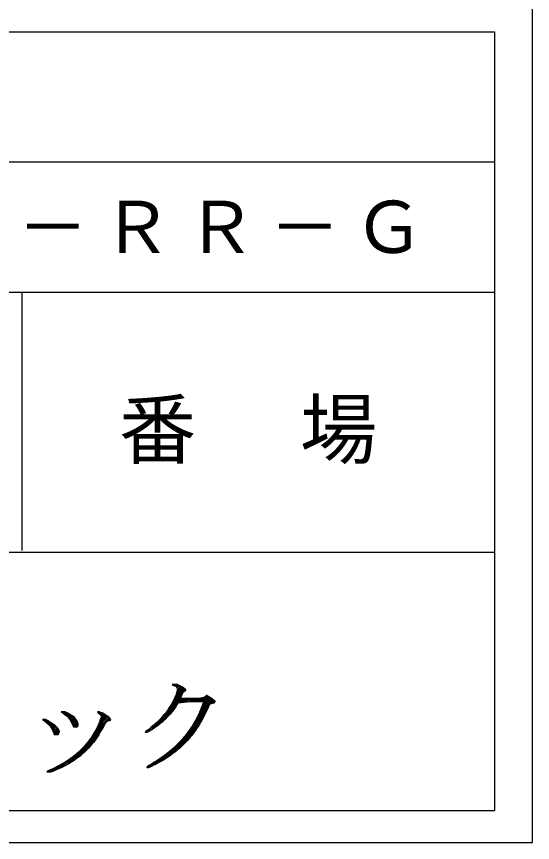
# Model space of a CAD drawing. Units: millimetres, scale not verified. Extents: x -2095 to 2541, y -2464 to 1486.
# Drawn here: x 1788 to 2105, y -1454 to -946 of the extents above; entities that cross this region are included whole.
import ezdxf

# ---------------------------------------------------------------- set-up
doc = ezdxf.new("R2010")
doc.units = ezdxf.units.MM
doc.header["$LTSCALE"] = 15
doc.layers.add('2-0_外寸', color=7, linetype='Continuous')
doc.styles.add('ＭＳ ゴシック', font='')
doc.styles.get('ＭＳ ゴシック').set_extended_font_data('MS Gothic')

msp = doc.modelspace()

# ---------------------------------------------------------------- linework, layer by layer
at = {"layer": '2-0_外寸', "color": 4}
msp.add_line((1140.55, -1035.47), (2081.8, -1035.47), dxfattribs=at)
at = {"layer": '2-0_外寸', "color": 5}
for p, q in [((1064.03, -1115.47), (2081.8, -1115.47)), ((1791.23, -1115.47), (1791.23, -1274.42)), ((1064.03, -1275.47), (2081.8, -1275.47)), ((1064.03, -1434.42), (2081.8, -1434.42))]:
    msp.add_line(p, q, dxfattribs=at)
at = {"layer": '2-0_外寸'}
for p, q in [((1883.68, -1356.75), (1884.69, -1357.43)), ((1886.88, -1356.75), (1883.68, -1356.75)), ((1884.03, -1367.52), (1891.72, -1359.83)), ((1884.05, -1357), (1884.3, -1356.75)), ((1884.62, -1357.38), (1885.25, -1356.75)), ((1884.69, -1357.43), (1886.04, -1358.1)), ((1884.98, -1365.61), (1891.27, -1359.32)), ((1885.25, -1357.71), (1886.21, -1356.75)), ((1885.6, -1364.04), (1890.74, -1358.9)), ((1885.89, -1358.03), (1887.07, -1356.85)), ((1886.04, -1358.1), (1886.54, -1358.78)), ((1886.22, -1362.47), (1890.18, -1358.5)), ((1886.35, -1358.52), (1887.7, -1357.17)), ((1886.71, -1360.8), (1886.38, -1362.15)), ((1886.54, -1358.78), (1886.71, -1359.45)), ((1886.64, -1359.18), (1888.34, -1357.48)), ((1886.64, -1361.09), (1889.61, -1358.12)), ((1886.71, -1360.06), (1888.98, -1357.8)), ((1886.71, -1359.45), (1886.71, -1360.8)), ((1886.88, -1356.75), (1889.58, -1358.1)), ((1889.58, -1358.1), (1890.59, -1358.78)), ((1891.94, -1360.8), (1890.43, -1361.48)), ((1890.59, -1358.78), (1891.44, -1359.45)), ((1891.44, -1359.45), (1891.94, -1360.13)), ((1891.51, -1361), (1891.94, -1360.56)), ((1891.94, -1360.13), (1891.94, -1360.8)), ((1870.11, -1385.26), (1889.84, -1365.53)), ((1876.82, -1377.59), (1888.89, -1365.53)), ((1881.04, -1372.42), (1889.21, -1364.25)), ((1882.74, -1369.77), (1889.83, -1362.68)), ((1885.36, -1364.85), (1883.68, -1368.23)), ((1885.53, -1364.18), (1885.36, -1364.85)), ((1885.87, -1363.5), (1885.53, -1364.18)), ((1886.04, -1362.83), (1885.87, -1363.5)), ((1886.38, -1362.15), (1886.04, -1362.83)), ((1888.18, -1368.14), (1890.79, -1365.53)), ((1889.24, -1364.18), (1888.57, -1365.53)), ((1899.88, -1365.53), (1888.57, -1365.53)), ((1889.23, -1368.05), (1891.75, -1365.53)), ((1889.41, -1363.5), (1889.24, -1364.18)), ((1890.43, -1361.48), (1889.41, -1363.5)), ((1890.28, -1367.95), (1892.7, -1365.53)), ((1891.33, -1367.86), (1893.66, -1365.53)), ((1892.38, -1367.76), (1894.61, -1365.53)), ((1893.43, -1367.66), (1895.57, -1365.53)), ((1894.48, -1367.57), (1896.52, -1365.53)), ((1895.45, -1367.55), (1897.48, -1365.53)), ((1896.41, -1367.55), (1898.43, -1365.53)), ((1897.36, -1367.55), (1899.39, -1365.53)), ((1898.32, -1367.55), (1900.46, -1365.41)), ((1899.27, -1367.55), (1901.65, -1365.17)), ((1899.65, -1375.76), (1909.18, -1366.23)), ((1903.25, -1364.85), (1899.88, -1365.53)), ((1900.23, -1367.55), (1902.84, -1364.94)), ((1900.46, -1374), (1908.66, -1365.8)), ((1901.18, -1367.55), (1905.23, -1363.5)), ((1901.22, -1372.28), (1908.11, -1365.39)), ((1901.77, -1370.78), (1907.54, -1365.01)), ((1902.13, -1367.55), (1905.82, -1363.87)), ((1902.31, -1369.29), (1906.97, -1364.63)), ((1902.86, -1367.79), (1906.39, -1364.25)), ((1904.09, -1364.18), (1903.25, -1364.85)), ((1904.77, -1363.5), (1904.09, -1364.18)), ((1905.28, -1363.5), (1904.77, -1363.5)), ((1905.28, -1363.5), (1908.31, -1365.53)), ((1908.31, -1365.53), (1909.16, -1366.2)), ((1909.16, -1366.2), (1909.83, -1366.88)), ((1872.7, -1383.63), (1885.94, -1370.38)), ((1882.49, -1370.25), (1881.48, -1371.6)), ((1883.17, -1368.9), (1882.49, -1370.25)), ((1883.68, -1368.23), (1883.17, -1368.9)), ((1886.04, -1370.25), (1885.03, -1371.6)), ((1886.71, -1368.9), (1886.04, -1370.25)), ((1887.22, -1368.23), (1886.71, -1368.9)), ((1894.64, -1367.55), (1887.22, -1368.23)), ((1902.91, -1367.55), (1894.64, -1367.55)), ((1898.7, -1377.67), (1906.12, -1370.25)), ((1901.73, -1370.93), (1901.39, -1371.6)), ((1901.9, -1370.25), (1901.73, -1370.93)), ((1902.24, -1369.58), (1901.9, -1370.25)), ((1902.41, -1368.9), (1902.24, -1369.58)), ((1902.74, -1368.23), (1902.41, -1368.9)), ((1902.91, -1367.55), (1902.74, -1368.23)), ((1905.78, -1370.93), (1905.61, -1371.6)), ((1906.79, -1368.9), (1905.78, -1370.93)), ((1909.49, -1368.23), (1906.79, -1368.9)), ((1907.69, -1368.68), (1909.66, -1366.71)), ((1908.96, -1368.36), (1909.96, -1367.37)), ((1910, -1367.55), (1909.49, -1368.23)), ((1909.83, -1366.88), (1910, -1367.55)), ((1815.5, -1373.63), (1816.51, -1374.3)), ((1817.86, -1373.63), (1815.5, -1373.63)), ((1815.72, -1373.78), (1815.87, -1373.63)), ((1816.3, -1374.16), (1816.83, -1373.63)), ((1816.51, -1374.3), (1817.36, -1374.98)), ((1816.84, -1374.57), (1817.78, -1373.63)), ((1817.36, -1374.98), (1818.37, -1375.65)), ((1817.38, -1374.99), (1818.49, -1373.88)), ((1817.86, -1373.63), (1819.55, -1374.3)), ((1817.95, -1375.37), (1819.17, -1374.15)), ((1818.37, -1375.65), (1819.21, -1376.33)), ((1818.51, -1375.77), (1819.82, -1374.46)), ((1819.04, -1376.19), (1820.43, -1374.8)), ((1819.21, -1376.33), (1819.89, -1377)), ((1819.53, -1376.65), (1821.02, -1375.17)), ((1819.55, -1374.3), (1820.73, -1374.98)), ((1819.97, -1377.17), (1821.59, -1375.55)), ((1820.31, -1377.79), (1822.16, -1375.93)), ((1820.72, -1378.33), (1822.73, -1376.31)), ((1820.73, -1374.98), (1822.76, -1376.33)), ((1822.76, -1376.33), (1824.11, -1377.68)), ((1837.78, -1373.63), (1838.11, -1374.3)), ((1838.96, -1373.63), (1837.78, -1373.63)), ((1837.79, -1373.66), (1837.83, -1373.63)), ((1838.04, -1382.01), (1843.91, -1376.14)), ((1838.11, -1374.3), (1838.78, -1373.63)), ((1838.11, -1374.3), (1839.13, -1374.98)), ((1838.68, -1374.68), (1839.55, -1373.81)), ((1838.81, -1380.28), (1843.33, -1375.76)), ((1838.96, -1373.63), (1841.15, -1374.3)), ((1839.13, -1374.98), (1839.8, -1375.65)), ((1839.23, -1375.09), (1840.28, -1374.04)), ((1839.36, -1378.78), (1842.79, -1375.35)), ((1839.71, -1375.57), (1841.01, -1374.26)), ((1839.8, -1375.65), (1839.97, -1376.33)), ((1839.9, -1377.29), (1842.25, -1374.93)), ((1839.96, -1376.28), (1841.64, -1374.59)), ((1839.97, -1376.33), (1839.97, -1377)), ((1841.15, -1374.3), (1842.33, -1374.98)), ((1842.33, -1374.98), (1843.18, -1375.65)), ((1843.18, -1375.65), (1844.19, -1376.33)), ((1844.19, -1376.33), (1844.86, -1377)), ((1876.79, -1380.49), (1883.76, -1373.52)), ((1877.94, -1376.33), (1877.26, -1377)), ((1878.44, -1375.65), (1877.94, -1376.33)), ((1879.12, -1374.98), (1878.44, -1375.65)), ((1881.14, -1372.28), (1879.12, -1374.98)), ((1881.31, -1376.33), (1879.29, -1378.35)), ((1881.48, -1371.6), (1881.14, -1372.28)), ((1881.82, -1375.65), (1881.31, -1376.33)), ((1882.49, -1374.98), (1881.82, -1375.65)), ((1883, -1374.3), (1882.49, -1374.98)), ((1883.68, -1373.63), (1883, -1374.3)), ((1884.69, -1372.28), (1883.68, -1373.63)), ((1885.03, -1371.6), (1884.69, -1372.28)), ((1894.16, -1385.07), (1903.6, -1375.64)), ((1896.11, -1382.17), (1904.55, -1373.73)), ((1897.41, -1379.92), (1905.51, -1371.82)), ((1900.38, -1374.3), (1898.02, -1379.03)), ((1900.55, -1373.63), (1900.38, -1374.3)), ((1901.23, -1372.28), (1900.55, -1373.63)), ((1901.39, -1371.6), (1901.23, -1372.28)), ((1905.61, -1371.6), (1901.9, -1379.03)), ((1804.03, -1378.35), (1805.04, -1379.03)), ((1806.05, -1378.35), (1804.03, -1378.35)), ((1804.29, -1378.53), (1804.47, -1378.35)), ((1804.86, -1378.91), (1805.42, -1378.35)), ((1805.04, -1379.03), (1806.73, -1380.38)), ((1805.41, -1379.32), (1806.27, -1378.46)), ((1805.94, -1379.75), (1806.9, -1378.78)), ((1806.05, -1378.35), (1807.4, -1379.03)), ((1806.47, -1380.17), (1807.53, -1379.11)), ((1806.73, -1380.38), (1808.08, -1381.73)), ((1806.97, -1380.62), (1808.14, -1379.45)), ((1807.4, -1379.03), (1808.58, -1379.7)), ((1807.45, -1381.1), (1808.74, -1379.81)), ((1807.92, -1381.58), (1809.31, -1380.19)), ((1808.36, -1382.1), (1809.88, -1380.57)), ((1808.58, -1379.7), (1810.61, -1381.05)), ((1808.76, -1382.65), (1810.46, -1380.95)), ((1809.15, -1383.21), (1811, -1381.37)), ((1810.61, -1381.05), (1811.45, -1381.73)), ((1819.89, -1377), (1820.23, -1377.68)), ((1820.23, -1377.68), (1820.73, -1378.35)), ((1820.73, -1378.35), (1822.76, -1382.4)), ((1821.04, -1378.97), (1823.22, -1376.79)), ((1821.36, -1379.6), (1823.69, -1377.26)), ((1821.67, -1380.24), (1824.16, -1377.75)), ((1821.99, -1380.87), (1824.57, -1378.3)), ((1822.31, -1381.51), (1824.9, -1378.92)), ((1822.63, -1382.15), (1825.22, -1379.56)), ((1823, -1382.73), (1825.44, -1380.29)), ((1823.61, -1383.08), (1825.63, -1381.06)), ((1824.11, -1377.68), (1824.61, -1378.35)), ((1824.61, -1378.35), (1825.29, -1379.7)), ((1825.29, -1379.7), (1825.63, -1381.05)), ((1825.63, -1381.05), (1825.63, -1382.4)), ((1834.71, -1388.21), (1843.08, -1379.84)), ((1836, -1385.96), (1844.9, -1377.06)), ((1837.29, -1383.71), (1844.43, -1376.57)), ((1838.79, -1380.38), (1838.11, -1381.73)), ((1838.96, -1379.7), (1838.79, -1380.38)), ((1839.29, -1379.03), (1838.96, -1379.7)), ((1839.46, -1378.35), (1839.29, -1379.03)), ((1839.8, -1377.68), (1839.46, -1378.35)), ((1839.97, -1377), (1839.8, -1377.68)), ((1842.67, -1380.38), (1840.98, -1383.75)), ((1843.18, -1379.7), (1842.67, -1380.38)), ((1845.37, -1379.03), (1843.18, -1379.7)), ((1843.22, -1379.69), (1845.31, -1377.6)), ((1844.6, -1379.27), (1845.64, -1378.23)), ((1844.86, -1377), (1845.37, -1377.68)), ((1845.37, -1377.68), (1845.71, -1378.35)), ((1845.71, -1378.35), (1845.37, -1379.03)), ((1867.96, -1386.45), (1873.95, -1380.47)), ((1873.21, -1381.05), (1872.54, -1381.73)), ((1874.06, -1380.38), (1873.21, -1381.05)), ((1876.76, -1377.68), (1874.06, -1380.38)), ((1877.77, -1379.7), (1874.39, -1382.4)), ((1877.26, -1377), (1876.76, -1377.68)), ((1877.2, -1403.94), (1901.35, -1379.79)), ((1878.44, -1379.03), (1877.77, -1379.7)), ((1879.29, -1378.35), (1878.44, -1379.03)), ((1890.63, -1389.56), (1902.64, -1377.55)), ((1896.84, -1381.05), (1896.33, -1381.73)), ((1897.51, -1379.7), (1896.84, -1381.05)), ((1898.02, -1379.03), (1897.51, -1379.7)), ((1900.72, -1381.05), (1900.21, -1381.73)), ((1901.39, -1379.7), (1900.72, -1381.05)), ((1901.9, -1379.03), (1901.39, -1379.7)), ((1808.08, -1381.73), (1809.09, -1383.08)), ((1809.09, -1383.08), (1809.43, -1383.75)), ((1809.43, -1383.75), (1809.93, -1384.43)), ((1809.49, -1383.83), (1811.52, -1381.8)), ((1809.9, -1384.38), (1812, -1382.28)), ((1809.93, -1384.43), (1810.1, -1385.1)), ((1810.1, -1385.1), (1810.78, -1386.45)), ((1810.11, -1385.12), (1812.48, -1382.75)), ((1810.43, -1385.76), (1812.93, -1383.25)), ((1810.75, -1386.39), (1813.33, -1383.81)), ((1810.78, -1386.45), (1810.94, -1387.13)), ((1810.95, -1387.14), (1813.65, -1384.44)), ((1811.36, -1387.69), (1813.97, -1385.08)), ((1811.45, -1381.73), (1812.8, -1383.08)), ((1812.2, -1387.8), (1814.13, -1385.88)), ((1812.8, -1383.08), (1813.31, -1383.75)), ((1813.31, -1383.75), (1813.98, -1385.1)), ((1814.15, -1385.78), (1813.64, -1387.8)), ((1813.98, -1385.1), (1814.15, -1385.78)), ((1818.04, -1406.79), (1840.72, -1384.1)), ((1820.24, -1405.54), (1839.27, -1386.51)), ((1822.76, -1382.4), (1823.26, -1383.08)), ((1825.12, -1383.08), (1823.26, -1383.08)), ((1824.56, -1383.08), (1825.63, -1382.01)), ((1825.63, -1382.4), (1825.12, -1383.08)), ((1832.79, -1391.08), (1841.85, -1382.02)), ((1836.09, -1385.78), (1835.41, -1387.13)), ((1836.59, -1385.1), (1836.09, -1385.78)), ((1837.94, -1382.4), (1836.59, -1385.1)), ((1838.11, -1381.73), (1837.94, -1382.4)), ((1839.29, -1386.45), (1838.62, -1387.8)), ((1839.8, -1385.78), (1839.29, -1386.45)), ((1840.48, -1384.43), (1839.8, -1385.78)), ((1840.98, -1383.75), (1840.48, -1384.43)), ((1867.48, -1385.78), (1867.14, -1386.45)), ((1868.15, -1386.45), (1867.14, -1386.45)), ((1867.27, -1386.19), (1868.43, -1385.03)), ((1868.32, -1385.1), (1867.48, -1385.78)), ((1869.33, -1385.78), (1868.15, -1386.45)), ((1869.33, -1384.43), (1868.32, -1385.1)), ((1870.18, -1383.75), (1869.33, -1384.43)), ((1870.34, -1385.1), (1869.33, -1385.78)), ((1870.85, -1383.08), (1870.18, -1383.75)), ((1871.53, -1384.43), (1870.34, -1385.1)), ((1872.54, -1381.73), (1870.85, -1383.08)), ((1872.54, -1383.75), (1871.53, -1384.43)), ((1873.38, -1383.08), (1872.54, -1383.75)), ((1874.39, -1382.4), (1873.38, -1383.08)), ((1879.65, -1402.45), (1900.06, -1382.04)), ((1882.62, -1400.43), (1898.23, -1384.82)), ((1894.64, -1384.43), (1891.61, -1388.48)), ((1894.98, -1383.75), (1894.64, -1384.43)), ((1895.99, -1382.4), (1894.98, -1383.75)), ((1898.53, -1384.43), (1895.49, -1388.48)), ((1896.33, -1381.73), (1895.99, -1382.4)), ((1898.86, -1383.75), (1898.53, -1384.43)), ((1899.88, -1382.4), (1898.86, -1383.75)), ((1900.21, -1381.73), (1899.88, -1382.4)), ((1810.94, -1387.13), (1811.45, -1387.8)), ((1813.64, -1387.8), (1811.45, -1387.8)), ((1813.15, -1387.8), (1813.81, -1387.15)), ((1822.69, -1404.04), (1837.7, -1389.04)), ((1833.73, -1389.83), (1831.7, -1392.53)), ((1834.06, -1389.15), (1833.73, -1389.83)), ((1834.57, -1388.48), (1834.06, -1389.15)), ((1834.91, -1387.8), (1834.57, -1388.48)), ((1835.41, -1387.13), (1834.91, -1387.8)), ((1837.27, -1389.83), (1835.24, -1392.53)), ((1837.61, -1389.15), (1837.27, -1389.83)), ((1838.62, -1387.8), (1837.61, -1389.15)), ((1889.24, -1391.18), (1884.52, -1395.9)), ((1886.91, -1397.1), (1894.69, -1389.31)), ((1889.75, -1390.5), (1889.24, -1391.18)), ((1890.43, -1389.83), (1889.75, -1390.5)), ((1890.93, -1389.15), (1890.43, -1389.83)), ((1891.61, -1388.48), (1890.93, -1389.15)), ((1893.13, -1391.18), (1891.78, -1392.53)), ((1893.63, -1390.5), (1893.13, -1391.18)), ((1894.31, -1389.83), (1893.63, -1390.5)), ((1894.81, -1389.15), (1894.31, -1389.83)), ((1895.49, -1388.48), (1894.81, -1389.15)), ((1830.01, -1394.55), (1825.96, -1398.6)), ((1826.21, -1401.48), (1835.51, -1392.18)), ((1831.03, -1393.2), (1830.01, -1394.55)), ((1831.7, -1396.58), (1830.35, -1397.93)), ((1831.7, -1392.53), (1831.03, -1393.2)), ((1832.21, -1395.9), (1831.7, -1396.58)), ((1833.56, -1394.55), (1832.21, -1395.9)), ((1834.57, -1393.2), (1833.56, -1394.55)), ((1835.24, -1392.53), (1834.57, -1393.2)), ((1883.68, -1396.58), (1883, -1397.25)), ((1884.52, -1395.9), (1883.68, -1396.58)), ((1888.4, -1395.9), (1886.71, -1397.25)), ((1890.43, -1393.88), (1888.4, -1395.9)), ((1891.27, -1393.2), (1890.43, -1393.88)), ((1891.78, -1392.53), (1891.27, -1393.2)), ((1816.13, -1407.74), (1822.18, -1401.69)), ((1822.76, -1401.3), (1821.74, -1401.98)), ((1824.44, -1399.95), (1822.76, -1401.3)), ((1825.12, -1399.28), (1824.44, -1399.95)), ((1825.96, -1398.6), (1825.12, -1399.28)), ((1826.47, -1401.3), (1825.46, -1401.98)), ((1827.31, -1400.63), (1826.47, -1401.3)), ((1827.99, -1399.95), (1827.31, -1400.63)), ((1828.83, -1399.28), (1827.99, -1399.95)), ((1829.51, -1398.6), (1828.83, -1399.28)), ((1830.35, -1397.93), (1829.51, -1398.6)), ((1873.06, -1406.17), (1878.25, -1400.98)), ((1875.11, -1405.08), (1882.67, -1397.52)), ((1877.77, -1401.3), (1876.93, -1401.98)), ((1878.78, -1400.63), (1877.77, -1401.3)), ((1883, -1397.25), (1878.78, -1400.63)), ((1881.48, -1401.3), (1880.47, -1401.98)), ((1882.33, -1400.63), (1881.48, -1401.3)), ((1883.34, -1399.95), (1882.33, -1400.63)), ((1884.18, -1399.28), (1883.34, -1399.95)), ((1885.19, -1398.6), (1884.18, -1399.28)), ((1886.04, -1397.93), (1885.19, -1398.6)), ((1886.71, -1397.25), (1886.04, -1397.93)), ((1814.32, -1406.7), (1810.27, -1408.73)), ((1811.02, -1409.98), (1814.28, -1406.72)), ((1812.63, -1409.33), (1816.5, -1405.46)), ((1817.86, -1404.68), (1814.32, -1406.7)), ((1814.35, -1408.57), (1818.98, -1403.94)), ((1818.2, -1406.7), (1815.5, -1408.05)), ((1820.9, -1402.65), (1817.86, -1404.68)), ((1820.56, -1405.35), (1818.2, -1406.7)), ((1821.58, -1404.68), (1820.56, -1405.35)), ((1821.74, -1401.98), (1820.9, -1402.65)), ((1822.76, -1404), (1821.58, -1404.68)), ((1823.6, -1403.33), (1822.76, -1404)), ((1824.61, -1402.65), (1823.6, -1403.33)), ((1825.46, -1401.98), (1824.61, -1402.65)), ((1868.32, -1408.05), (1870.11, -1406.26)), ((1869.33, -1406.7), (1868.32, -1407.38)), ((1871.69, -1405.35), (1869.33, -1406.7)), ((1869.57, -1407.76), (1872.52, -1404.8)), ((1871.86, -1406.7), (1870.51, -1407.38)), ((1871.29, -1406.99), (1875.05, -1403.23)), ((1872.71, -1404.68), (1871.69, -1405.35)), ((1873.38, -1406.03), (1871.86, -1406.7)), ((1873.89, -1404), (1872.71, -1404.68)), ((1874.56, -1405.35), (1873.38, -1406.03)), ((1876.93, -1401.98), (1873.89, -1404)), ((1875.91, -1404.68), (1874.56, -1405.35)), ((1878.28, -1403.33), (1875.91, -1404.68)), ((1879.29, -1402.65), (1878.28, -1403.33)), ((1880.47, -1401.98), (1879.29, -1402.65)), ((1807.06, -1410.08), (1806.56, -1410.75)), ((1808.92, -1410.75), (1806.56, -1410.75)), ((1806.93, -1410.25), (1807.14, -1410.05)), ((1808.75, -1409.4), (1807.06, -1410.08)), ((1807.39, -1410.75), (1808.73, -1409.41)), ((1808.34, -1410.75), (1810.46, -1408.63)), ((1810.27, -1408.73), (1808.75, -1409.4)), ((1810.78, -1410.08), (1808.92, -1410.75)), ((1809.51, -1410.54), (1812.37, -1407.68)), ((1812.46, -1409.4), (1810.78, -1410.08)), ((1815.5, -1408.05), (1812.46, -1409.4)), ((1868.32, -1407.38), (1868.15, -1408.05)), ((1868.83, -1408.05), (1868.15, -1408.05)), ((1870.51, -1407.38), (1868.83, -1408.05))]:
    msp.add_line(p, q, dxfattribs=at)
at = {"layer": '2-0_外寸', "color": 5}
msp.add_lwpolyline([(-2094.86, -1453.99), (2105.14, -1453.99), (2105.14, 1486.01), (-2094.86, 1486.01)], close=True, dxfattribs=at)
msp.add_lwpolyline([(1064.03, -955.47), (2081.8, -955.47), (2081.8, -1434.42)], dxfattribs=at)

# ---------------------------------------------------------------- texts
at = {"layer": '2-0_外寸', "attachment_point": 7, "style": 'ＭＳ ゴシック'}
for s, insert, char_height in [('\\T1.18;φ６５～\\~１５０\u3000ＨＩＶＰ－ＲＲ－Ｇ', (1155.12, -1100.16), 32.1), ('\\T1.17;番\u3000場', (1850.99, -1221.38), 34.84)]:
    msp.add_mtext(s, dxfattribs=dict(at, insert=insert, char_height=char_height))

doc.saveas('drawing.dxf')
